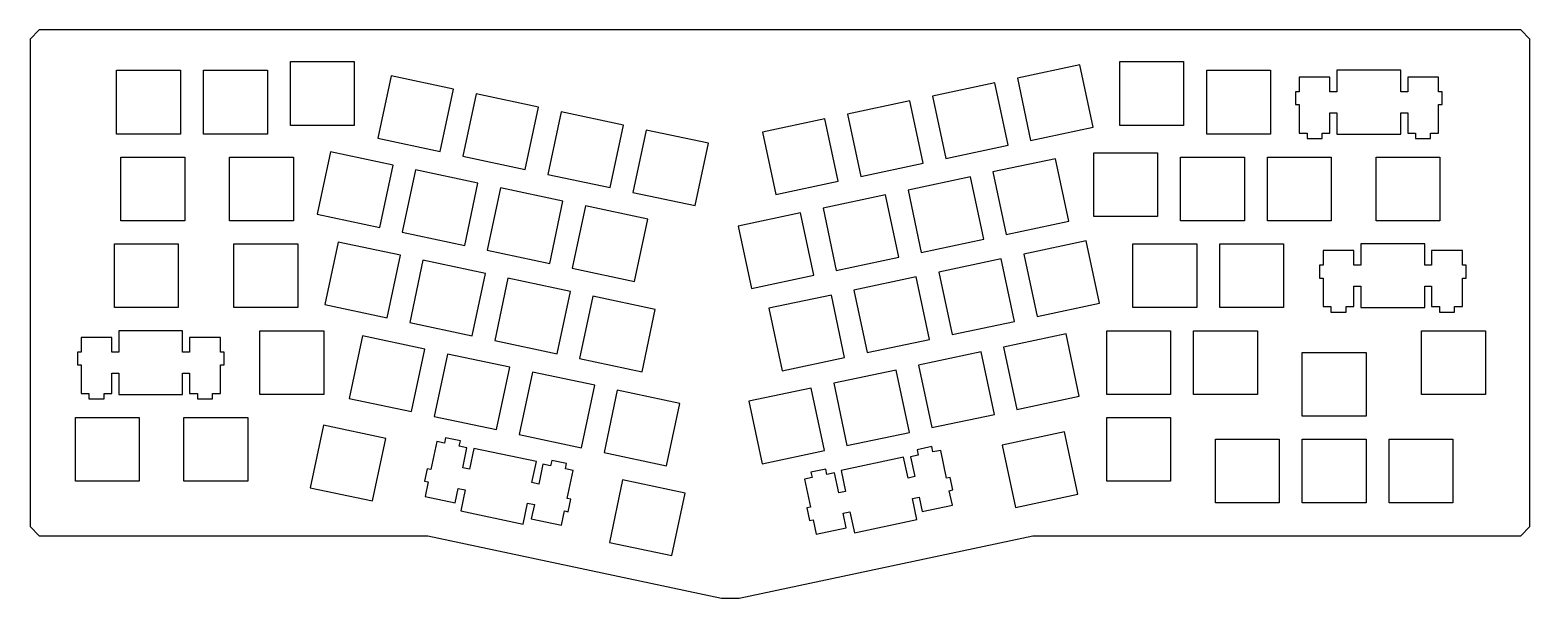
# Model space of a CAD drawing. Extents: x 18 to 347, y -4 to 121.
import ezdxf

# ---------------------------------------------------------------- set-up
doc = ezdxf.new("R2010")
doc.units = 0
doc.header["$MEASUREMENT"] = 0

msp = doc.modelspace()

# ---------------------------------------------------------------- linework, layer by layer
at = {"color": 0}
for p, q in [((37.0057, 112.149), (51.0053, 112.149)), ((37.0057, 98.1495), (37.0057, 112.149)), ((51.0053, 112.149), (51.0053, 98.1495)), ((56.0546, 112.149), (70.0553, 112.149)), ((56.0546, 98.1495), (56.0546, 112.149)), ((70.0553, 112.149), (70.0553, 98.1495)), ((75.1057, 114.053), (89.1053, 114.053)), ((75.1057, 100.054), (75.1057, 114.053)), ((89.1053, 114.053), (89.1053, 100.054)), ((248.262, 113.355), (234.567, 110.446)), ((251.172, 99.6611), (248.262, 113.355)), ((257.033, 114.053), (271.032, 114.053)), ((257.033, 100.054), (257.033, 114.053)), ((271.032, 114.053), (271.032, 100.054)), ((276.083, 112.149), (290.082, 112.149)), ((276.083, 98.1495), (276.083, 112.149)), ((290.082, 112.149), (290.082, 98.1495)), ((304.658, 112.149), (304.658, 107.448)), ((318.657, 112.149), (304.658, 112.149)), ((318.657, 107.448), (318.657, 112.149)), ((97.2083, 110.927), (94.2979, 97.2316)), ((110.903, 108.015), (97.2083, 110.927)), ((229.628, 109.396), (215.935, 106.484)), ((232.538, 95.7005), (229.628, 109.396)), ((234.567, 110.446), (237.479, 96.7507)), ((303.132, 110.678), (296.383, 110.678)), ((296.383, 110.678), (296.383, 107.448)), ((303.132, 107.448), (303.132, 110.678)), ((326.933, 110.678), (320.183, 110.678)), ((320.183, 110.678), (320.183, 107.448)), ((326.933, 107.448), (326.933, 110.678)), ((107.991, 94.3211), (110.903, 108.015)), ((115.842, 106.965), (112.932, 93.2713)), ((129.537, 104.054), (115.842, 106.965)), ((210.994, 105.434), (197.3, 102.523)), ((213.906, 91.7402), (210.994, 105.434)), ((215.935, 106.484), (218.845, 92.7901)), ((296.383, 107.448), (295.558, 107.448)), ((295.558, 107.448), (295.558, 104.65)), ((304.658, 107.448), (303.132, 107.448)), ((320.183, 107.448), (318.657, 107.448)), ((327.758, 107.448), (326.933, 107.448)), ((327.758, 104.65), (327.758, 107.448)), ((126.625, 90.3609), (129.537, 104.054)), ((134.476, 103.005), (131.565, 89.3106)), ((148.169, 100.094), (134.476, 103.005)), ((197.3, 102.523), (200.211, 88.8284)), ((295.558, 104.65), (296.383, 104.65)), ((296.383, 104.65), (296.383, 98.3795)), ((303.132, 98.3795), (303.132, 102.848)), ((303.132, 102.848), (304.658, 102.848)), ((304.658, 102.848), (304.658, 98.1495)), ((318.657, 98.1495), (318.657, 102.848)), ((318.657, 102.848), (320.183, 102.848)), ((320.183, 102.848), (320.183, 98.3795)), ((326.933, 98.3795), (326.933, 104.65)), ((326.933, 104.65), (327.758, 104.65)), ((89.1053, 100.054), (75.1057, 100.054)), ((145.259, 86.4002), (148.169, 100.094)), ((153.11, 99.0438), (150.198, 85.3504)), ((166.803, 96.1334), (153.11, 99.0438)), ((192.36, 101.473), (178.667, 98.5615)), ((195.272, 87.7782), (192.36, 101.473)), ((237.479, 96.7507), (251.172, 99.6611)), ((271.032, 100.054), (257.033, 100.054)), ((51.0053, 98.1495), (37.0057, 98.1495)), ((70.0553, 98.1495), (56.0546, 98.1495)), ((94.2979, 97.2316), (107.991, 94.3211)), ((163.893, 82.4385), (166.803, 96.1334)), ((178.667, 98.5615), (181.577, 84.8678)), ((218.845, 92.7901), (232.538, 95.7005)), ((290.082, 98.1495), (276.083, 98.1495)), ((296.383, 98.3795), (298.107, 98.3795)), ((298.107, 98.3795), (298.107, 97.1793)), ((298.107, 97.1793), (301.407, 97.1793)), ((301.407, 97.1793), (301.407, 98.3795)), ((301.407, 98.3795), (303.132, 98.3795)), ((304.658, 98.1495), (318.657, 98.1495)), ((320.183, 98.3795), (321.907, 98.3795)), ((321.907, 98.3795), (321.907, 97.1793)), ((321.907, 97.1793), (325.207, 97.1793)), ((325.207, 97.1793), (325.207, 98.3795)), ((325.207, 98.3795), (326.933, 98.3795)), ((37.9582, 93.0988), (51.9575, 93.0988)), ((37.9582, 79.0995), (37.9582, 93.0988)), ((51.9575, 93.0988), (51.9575, 79.0995)), ((61.7707, 93.0988), (75.77, 93.0988)), ((61.7707, 79.0995), (61.7707, 93.0988)), ((75.77, 93.0988), (75.77, 79.0995)), ((83.9308, 94.2728), (81.0204, 80.5794)), ((97.6242, 91.3624), (83.9308, 94.2728)), ((112.932, 93.2713), (126.625, 90.3609)), ((242.906, 92.7407), (229.212, 89.8317)), ((245.816, 79.0469), (242.906, 92.7407)), ((251.317, 94.0523), (265.318, 94.0523)), ((251.317, 80.0516), (251.317, 94.0523)), ((265.318, 94.0523), (265.318, 80.0516)), ((270.367, 93.0988), (284.368, 93.0988)), ((270.367, 79.0995), (270.367, 93.0988)), ((284.368, 93.0988), (284.368, 79.0995)), ((289.417, 93.0988), (303.418, 93.0988)), ((289.417, 79.0995), (289.417, 93.0988)), ((303.418, 93.0988), (303.418, 79.0995)), ((313.231, 93.0988), (327.23, 93.0988)), ((313.231, 79.0995), (313.231, 93.0988)), ((327.23, 93.0988), (327.23, 79.0995)), ((94.7138, 77.6676), (97.6242, 91.3624)), ((102.564, 90.3125), (99.6527, 76.6191)), ((116.258, 87.4007), (102.564, 90.3125)), ((131.565, 89.3106), (145.259, 86.4002)), ((200.211, 88.8284), (213.906, 91.7402)), ((229.212, 89.8317), (232.122, 76.1365)), ((113.348, 73.7073), (116.258, 87.4007)), ((121.199, 86.3505), (118.288, 72.6571)), ((134.892, 83.4415), (121.199, 86.3505)), ((181.577, 84.8678), (195.272, 87.7782)), ((224.271, 88.7815), (210.578, 85.8696)), ((210.578, 85.8696), (213.488, 72.1762)), ((227.182, 75.0866), (224.271, 88.7815)), ((131.982, 69.7452), (134.892, 83.4415)), ((139.831, 82.3916), (136.922, 68.6964)), ((153.526, 79.4798), (139.831, 82.3916)), ((150.198, 85.3504), (163.893, 82.4385)), ((205.639, 84.8198), (191.944, 81.9094)), ((208.55, 71.126), (205.639, 84.8198)), ((51.9575, 79.0995), (37.9582, 79.0995)), ((75.77, 79.0995), (61.7707, 79.0995)), ((81.0204, 80.5794), (94.7138, 77.6676)), ((150.615, 65.786), (153.526, 79.4798)), ((187.004, 80.8591), (173.31, 77.9473)), ((189.916, 67.1657), (187.004, 80.8591)), ((191.944, 81.9094), (194.855, 68.2156)), ((232.122, 76.1365), (245.816, 79.0469)), ((265.318, 80.0516), (251.317, 80.0516)), ((284.368, 79.0995), (270.367, 79.0995)), ((303.418, 79.0995), (289.417, 79.0995)), ((327.23, 79.0995), (313.231, 79.0995)), ((99.6527, 76.6191), (113.348, 73.7073)), ((173.31, 77.9473), (176.222, 64.2539)), ((36.5291, 74.0488), (50.5284, 74.0488)), ((36.5291, 60.0495), (36.5291, 74.0488)), ((50.5284, 74.0488), (50.5284, 60.0495)), ((62.7228, 74.0488), (76.7221, 74.0488)), ((62.7228, 60.0495), (62.7228, 74.0488)), ((76.7221, 74.0488), (76.7221, 60.0495)), ((85.561, 74.4513), (82.6491, 60.7564)), ((99.2547, 71.5395), (85.561, 74.4513)), ((118.288, 72.6571), (131.982, 69.7452)), ((213.488, 72.1762), (227.182, 75.0866)), ((249.662, 74.7021), (235.967, 71.7903)), ((252.571, 61.0087), (249.662, 74.7021)), ((259.891, 74.0488), (273.891, 74.0488)), ((259.891, 60.0495), (259.891, 74.0488)), ((273.891, 74.0488), (273.891, 60.0495)), ((278.941, 74.0488), (292.941, 74.0488)), ((278.941, 60.0495), (278.941, 74.0488)), ((292.941, 74.0488), (292.941, 60.0495)), ((308.372, 72.5784), (301.621, 72.5784)), ((301.621, 72.5784), (301.621, 69.3484)), ((308.372, 69.3484), (308.372, 72.5784)), ((309.896, 74.0488), (309.896, 69.3484)), ((323.897, 74.0488), (309.896, 74.0488)), ((323.897, 69.3484), (323.897, 74.0488)), ((332.172, 72.5784), (325.421, 72.5784)), ((325.421, 72.5784), (325.421, 69.3484)), ((332.172, 69.3484), (332.172, 72.5784)), ((96.3443, 57.846), (99.2547, 71.5395)), ((104.194, 70.4896), (101.283, 56.7958)), ((117.888, 67.5792), (104.194, 70.4896)), ((194.855, 68.2156), (208.55, 71.126)), ((231.028, 70.7415), (217.333, 67.8296)), ((233.939, 57.0466), (231.028, 70.7415)), ((235.967, 71.7903), (238.879, 58.0969)), ((301.621, 69.3484), (300.797, 69.3484)), ((300.797, 69.3484), (300.797, 66.5498)), ((309.896, 69.3484), (308.372, 69.3484)), ((325.421, 69.3484), (323.897, 69.3484)), ((332.996, 69.3484), (332.172, 69.3484)), ((332.996, 66.5498), (332.996, 69.3484)), ((114.978, 53.8854), (117.888, 67.5792)), ((122.827, 66.5289), (119.917, 52.8355)), ((136.521, 63.6185), (122.827, 66.5289)), ((136.922, 68.6964), (150.615, 65.786)), ((176.222, 64.2539), (189.916, 67.1657)), ((212.394, 66.7798), (198.699, 63.8694)), ((215.305, 53.086), (212.394, 66.7798)), ((217.333, 67.8296), (220.245, 54.1362)), ((300.797, 66.5498), (301.621, 66.5498)), ((301.621, 66.5498), (301.621, 60.2795)), ((332.172, 60.2795), (332.172, 66.5498)), ((332.172, 66.5498), (332.996, 66.5498)), ((133.61, 49.9251), (136.521, 63.6185)), ((141.461, 62.5683), (138.551, 48.8749)), ((155.156, 59.6579), (141.461, 62.5683)), ((193.76, 62.8206), (180.067, 59.9087)), ((196.671, 49.1243), (193.76, 62.8206)), ((198.699, 63.8694), (201.611, 50.1745)), ((308.372, 60.2795), (308.372, 64.7485)), ((308.372, 64.7485), (309.896, 64.7485)), ((309.896, 64.7485), (309.896, 60.0495)), ((323.897, 60.0495), (323.897, 64.7485)), ((323.897, 64.7485), (325.421, 64.7485)), ((325.421, 64.7485), (325.421, 60.2795)), ((50.5284, 60.0495), (36.5291, 60.0495)), ((76.7221, 60.0495), (62.7228, 60.0495)), ((82.6491, 60.7564), (96.3443, 57.846)), ((152.244, 45.9645), (155.156, 59.6579)), ((180.067, 59.9087), (182.977, 46.2153)), ((238.879, 58.0969), (252.571, 61.0087)), ((273.891, 60.0495), (259.891, 60.0495)), ((292.941, 60.0495), (278.941, 60.0495)), ((301.621, 60.2795), (303.346, 60.2795)), ((303.346, 60.2795), (303.346, 59.0793)), ((306.646, 59.0793), (306.646, 60.2795)), ((306.646, 60.2795), (308.372, 60.2795)), ((309.896, 60.0495), (323.897, 60.0495)), ((325.421, 60.2795), (327.146, 60.2795)), ((327.146, 60.2795), (327.146, 59.0793)), ((330.447, 59.0793), (330.447, 60.2795)), ((330.447, 60.2795), (332.172, 60.2795)), ((101.283, 56.7958), (114.978, 53.8854)), ((220.245, 54.1362), (233.939, 57.0466)), ((303.346, 59.0793), (306.646, 59.0793)), ((327.146, 59.0793), (330.447, 59.0793)), ((35.9572, 53.5284), (29.2062, 53.5284)), ((29.2062, 53.5284), (29.2062, 50.2984)), ((35.9572, 50.2984), (35.9572, 53.5284)), ((37.4812, 54.9988), (37.4812, 50.2984)), ((51.4823, 54.9988), (37.4812, 54.9988)), ((51.4823, 50.2984), (51.4823, 54.9988)), ((59.756, 53.5284), (53.0063, 53.5284)), ((53.0063, 53.5284), (53.0063, 50.2984)), ((59.756, 50.2984), (59.756, 53.5284)), ((68.4375, 54.9988), (82.4371, 54.9988)), ((68.4375, 40.9995), (68.4375, 54.9988)), ((82.4371, 54.9988), (82.4371, 40.9995)), ((90.9161, 53.8371), (88.0057, 40.1436)), ((104.611, 50.9252), (90.9161, 53.8371)), ((119.917, 52.8355), (133.61, 49.9251)), ((201.611, 50.1745), (215.305, 53.086)), ((245.237, 54.2865), (231.542, 51.3747)), ((248.147, 40.5917), (245.237, 54.2865)), ((254.175, 54.9988), (268.176, 54.9988)), ((254.175, 40.9995), (254.175, 54.9988)), ((268.176, 54.9988), (268.176, 40.9995)), ((273.225, 54.9988), (287.226, 54.9988)), ((273.225, 40.9995), (273.225, 54.9988)), ((287.226, 54.9988), (287.226, 40.9995)), ((323.231, 54.9988), (337.232, 54.9988)), ((323.231, 40.9995), (323.231, 54.9988)), ((337.232, 54.9988), (337.232, 40.9995)), ((29.2062, 50.2984), (28.3821, 50.2984)), ((28.3821, 50.2984), (28.3821, 47.4998)), ((37.4812, 50.2984), (35.9572, 50.2984)), ((53.0063, 50.2984), (51.4823, 50.2984)), ((60.5815, 50.2984), (59.756, 50.2984)), ((60.5815, 47.4998), (60.5815, 50.2984)), ((101.699, 37.2318), (104.611, 50.9252)), ((109.55, 49.8754), (106.639, 36.1819)), ((123.245, 46.965), (109.55, 49.8754)), ((226.603, 50.3245), (212.91, 47.414)), ((229.515, 36.631), (226.603, 50.3245)), ((231.542, 51.3747), (234.454, 37.6813)), ((297.037, 50.2363), (311.037, 50.2363)), ((297.037, 36.237), (297.037, 50.2363)), ((311.037, 50.2363), (311.037, 36.237)), ((28.3821, 47.4998), (29.2062, 47.4998)), ((29.2062, 47.4998), (29.2062, 41.2295)), ((59.756, 41.2295), (59.756, 47.4998)), ((59.756, 47.4998), (60.5815, 47.4998)), ((120.333, 33.2714), (123.245, 46.965)), ((138.551, 48.8749), (152.244, 45.9645)), ((182.977, 46.2153), (196.671, 49.1243)), ((207.97, 46.3642), (194.276, 43.4523)), ((210.88, 32.6705), (207.97, 46.3642)), ((212.91, 47.414), (215.82, 33.7206)), ((35.9572, 41.2295), (35.9572, 45.6999)), ((35.9572, 45.6999), (37.4812, 45.6999)), ((37.4812, 45.6999), (37.4812, 40.9995)), ((51.4823, 40.9995), (51.4823, 45.6999)), ((51.4823, 45.6999), (53.0063, 45.6999)), ((53.0063, 45.6999), (53.0063, 41.2295)), ((128.184, 45.9147), (125.273, 32.2213)), ((141.877, 43.0043), (128.184, 45.9147)), ((138.967, 29.3095), (141.877, 43.0043)), ((194.276, 43.4523), (197.186, 29.7587)), ((29.2062, 41.2295), (30.9315, 41.2295)), ((30.9315, 41.2295), (30.9315, 40.0293)), ((30.9315, 40.0293), (34.2319, 40.0293)), ((34.2319, 40.0293), (34.2319, 41.2295)), ((34.2319, 41.2295), (35.9572, 41.2295)), ((37.4812, 40.9995), (51.4823, 40.9995)), ((53.0063, 41.2295), (54.7317, 41.2295)), ((54.7317, 41.2295), (54.7317, 40.0293)), ((54.7317, 40.0293), (58.0319, 40.0293)), ((58.0319, 40.0293), (58.0319, 41.2295)), ((58.0319, 41.2295), (59.756, 41.2295)), ((82.4371, 40.9995), (68.4375, 40.9995)), ((88.0057, 40.1436), (101.699, 37.2318)), ((146.818, 41.9545), (143.907, 28.2608)), ((160.511, 39.044), (146.818, 41.9545)), ((189.335, 42.4035), (175.642, 39.4931)), ((175.642, 39.4931), (178.552, 25.7996)), ((192.246, 28.7087), (189.335, 42.4035)), ((234.454, 37.6813), (248.147, 40.5917)), ((268.176, 40.9995), (254.175, 40.9995)), ((287.226, 40.9995), (273.225, 40.9995)), ((337.232, 40.9995), (323.231, 40.9995)), ((157.601, 25.3504), (160.511, 39.044)), ((215.82, 33.7206), (229.515, 36.631)), ((311.037, 36.237), (297.037, 36.237)), ((27.9563, 35.9488), (41.9573, 35.9488)), ((27.9563, 21.9494), (27.9563, 35.9488)), ((41.9573, 35.9488), (41.9573, 21.9494)), ((51.7687, 35.9488), (65.7684, 35.9488)), ((51.7687, 21.9494), (51.7687, 35.9488)), ((65.7684, 35.9488), (65.7684, 21.9494)), ((82.3666, 34.2305), (79.4561, 20.5369)), ((96.0617, 31.3201), (82.3666, 34.2305)), ((106.639, 36.1819), (120.333, 33.2714)), ((254.175, 35.9488), (268.176, 35.9488)), ((254.175, 21.9494), (254.175, 35.9488)), ((268.176, 35.9488), (268.176, 21.9494)), ((93.1499, 17.6265), (96.0617, 31.3201)), ((107.231, 30.6586), (105.927, 24.5249)), ((108.917, 30.3003), (107.231, 30.6586)), ((109.167, 31.4744), (108.917, 30.3003)), ((112.394, 30.7867), (109.167, 31.4744)), ((112.146, 29.614), (112.394, 30.7867)), ((113.833, 29.2544), (112.146, 29.614)), ((125.273, 32.2213), (138.967, 29.3095)), ((197.186, 29.7587), (210.88, 32.6705)), ((244.935, 32.7973), (231.242, 29.8883)), ((231.242, 29.8883), (234.152, 16.1933)), ((247.847, 19.1037), (244.935, 32.7973)), ((277.987, 31.1864), (291.987, 31.1864)), ((277.987, 17.1869), (277.987, 31.1864)), ((291.987, 31.1864), (291.987, 17.1869)), ((297.037, 31.1864), (311.037, 31.1864)), ((297.037, 17.1869), (297.037, 31.1864)), ((311.037, 31.1864), (311.037, 17.1869)), ((316.087, 31.1864), (330.087, 31.1864)), ((316.087, 17.1869), (316.087, 31.1864)), ((330.087, 31.1864), (330.087, 17.1869)), ((112.904, 24.8833), (113.833, 29.2544)), ((115.372, 29.1634), (114.395, 24.5663)), ((129.067, 26.2516), (115.372, 29.1634)), ((132.446, 26.5245), (132.198, 25.3518)), ((135.675, 25.8396), (132.446, 26.5245)), ((143.907, 28.2608), (157.601, 25.3504)), ((178.552, 25.7996), (192.246, 28.7087)), ((209.601, 27.2348), (195.907, 24.3258)), ((210.578, 22.6391), (209.601, 27.2348)), ((212.828, 27.6868), (211.14, 27.3285)), ((211.14, 27.3285), (212.071, 22.956)), ((215.807, 29.5458), (212.579, 28.8609)), ((212.579, 28.8609), (212.828, 27.6868)), ((216.056, 28.3731), (215.807, 29.5458)), ((217.744, 28.7314), (216.056, 28.3731)), ((219.046, 22.5991), (217.744, 28.7314)), ((105.12, 24.6972), (104.538, 21.9577)), ((105.927, 24.5249), (105.12, 24.6972)), ((114.395, 24.5663), (112.904, 24.8833)), ((128.09, 21.6545), (129.067, 26.2516)), ((130.51, 25.7101), (129.581, 21.3376)), ((132.198, 25.3518), (130.51, 25.7101)), ((135.425, 24.6655), (135.675, 25.8396)), ((137.112, 24.3072), (135.425, 24.6655)), ((135.809, 18.1736), (137.112, 24.3072)), ((192.526, 24.5986), (189.298, 23.9124)), ((189.298, 23.9124), (189.548, 22.7383)), ((192.775, 23.4246), (192.526, 24.5986)), ((194.464, 23.7828), (192.775, 23.4246)), ((195.392, 19.4103), (194.464, 23.7828)), ((195.907, 24.3258), (196.885, 19.7273)), ((41.9573, 21.9494), (27.9563, 21.9494)), ((65.7684, 21.9494), (51.7687, 21.9494)), ((79.4561, 20.5369), (93.1499, 17.6265)), ((104.538, 21.9577), (105.344, 21.7868)), ((105.344, 21.7868), (104.673, 18.6269)), ((111.275, 17.2241), (111.946, 20.3825)), ((111.946, 20.3825), (113.439, 20.0656)), ((113.439, 20.0656), (112.462, 15.4685)), ((129.581, 21.3376), (128.09, 21.6545)), ((147.982, 22.2319), (145.07, 8.5383)), ((161.676, 19.3215), (147.982, 22.2319)), ((189.548, 22.7383), (187.86, 22.38)), ((187.86, 22.38), (189.165, 16.2463)), ((212.071, 22.956), (210.578, 22.6391)), ((219.854, 22.77), (219.046, 22.5991)), ((219.629, 19.8596), (220.435, 20.0318)), ((220.3, 16.7011), (219.629, 19.8596)), ((220.435, 20.0318), (219.854, 22.77)), ((268.176, 21.9494), (254.175, 21.9494)), ((104.673, 18.6269), (111.275, 17.2241)), ((126.155, 12.5581), (127.132, 17.1552)), ((127.132, 17.1552), (128.625, 16.8383)), ((128.625, 16.8383), (127.952, 13.6784)), ((136.616, 18.0013), (135.809, 18.1736)), ((136.033, 15.2631), (136.616, 18.0013)), ((158.765, 5.6265), (161.676, 19.3215)), ((196.885, 19.7273), (195.392, 19.4103)), ((211.534, 18.1398), (213.027, 18.4567)), ((212.512, 13.5413), (211.534, 18.1398)), ((213.027, 18.4567), (213.698, 15.2969)), ((213.698, 15.2969), (220.3, 16.7011)), ((234.152, 16.1933), (247.847, 19.1037)), ((291.987, 17.1869), (277.987, 17.1869)), ((311.037, 17.1869), (297.037, 17.1869)), ((330.087, 17.1869), (316.087, 17.1869)), ((112.462, 15.4685), (126.155, 12.5581)), ((127.952, 13.6784), (134.556, 12.2756)), ((134.556, 12.2756), (135.227, 15.4354)), ((135.227, 15.4354), (136.033, 15.2631)), ((189.165, 16.2463), (188.357, 16.0755)), ((188.357, 16.0755), (188.939, 13.3359)), ((188.939, 13.3359), (189.747, 13.5068)), ((189.747, 13.5068), (190.419, 10.3484)), ((196.35, 14.911), (197.841, 15.228)), ((197.021, 11.7512), (196.35, 14.911)), ((197.841, 15.228), (198.818, 10.6309)), ((198.818, 10.6309), (212.512, 13.5413)), ((190.419, 10.3484), (197.021, 11.7512)), ((145.07, 8.5383), (158.765, 5.6265))]:
    msp.add_line(p, q, dxfattribs=at)
at = {"linetype": 'Continuous'}
msp.add_lwpolyline([(345, 121), (20, 121), (18, 119), (18, 12), (20, 10), (105.2724, 10), (169.6379, -3.6853), (173.5505, -3.6855), (237.948, 10), (345, 10), (347, 12), (347, 119)], close=True, dxfattribs=at)

doc.saveas('drawing.dxf')
